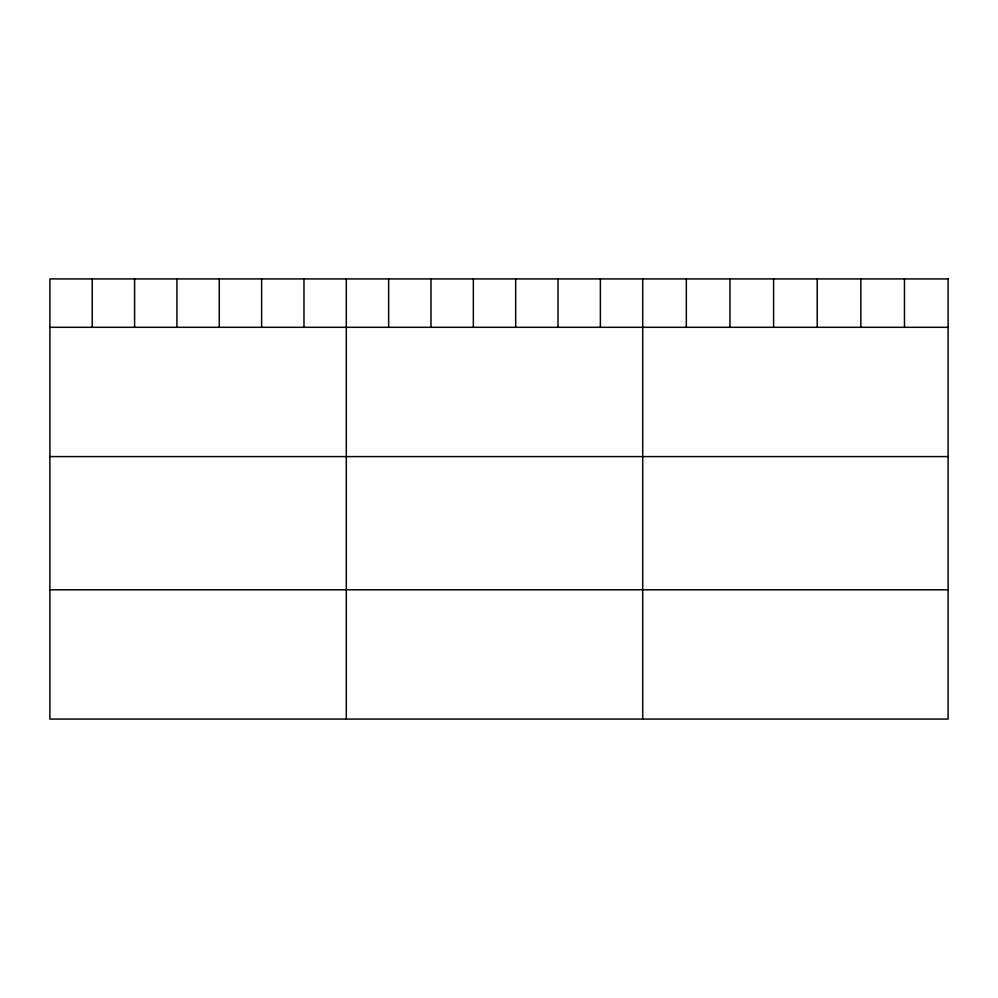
<?xml version="1.0" encoding="UTF-8"?>
<svg xmlns="http://www.w3.org/2000/svg" width="998" height="998" viewBox="0 0 998 998"><rect width="100%" height="100%" fill="white"/><g stroke="black" fill="none" stroke-linecap="round" stroke-linejoin="round"><path stroke-width="1.5" d="M49.9 327.307L948.1 327.307M49.9 456.585L948.1 456.585M49.9 589.793L948.1 589.793M904.475 278.929L904.475 327.307M860.85 278.929L860.85 327.307M817.225 278.929L817.225 327.307M773.587 278.929L773.587 327.307M729.962 278.929L729.962 327.307M686.337 278.929L686.337 327.307M642.712 278.929L642.712 719.071M600.372 278.929L600.372 327.307M558.019 278.929L558.019 327.307M515.679 278.929L515.679 327.307M473.339 278.929L473.339 327.307M430.999 278.929L430.999 327.307M388.646 278.929L388.646 327.307M346.306 278.929L346.306 719.071M303.966 278.929L303.966 327.307M261.613 278.929L261.613 327.307M219.273 278.929L219.273 327.307M176.933 278.929L176.933 327.307M134.593 278.929L134.593 327.307M92.24 278.929L92.24 327.307M948.1 278.929L49.9 278.929L49.9 719.071L948.1 719.071L948.1 278.929"/></g></svg>
